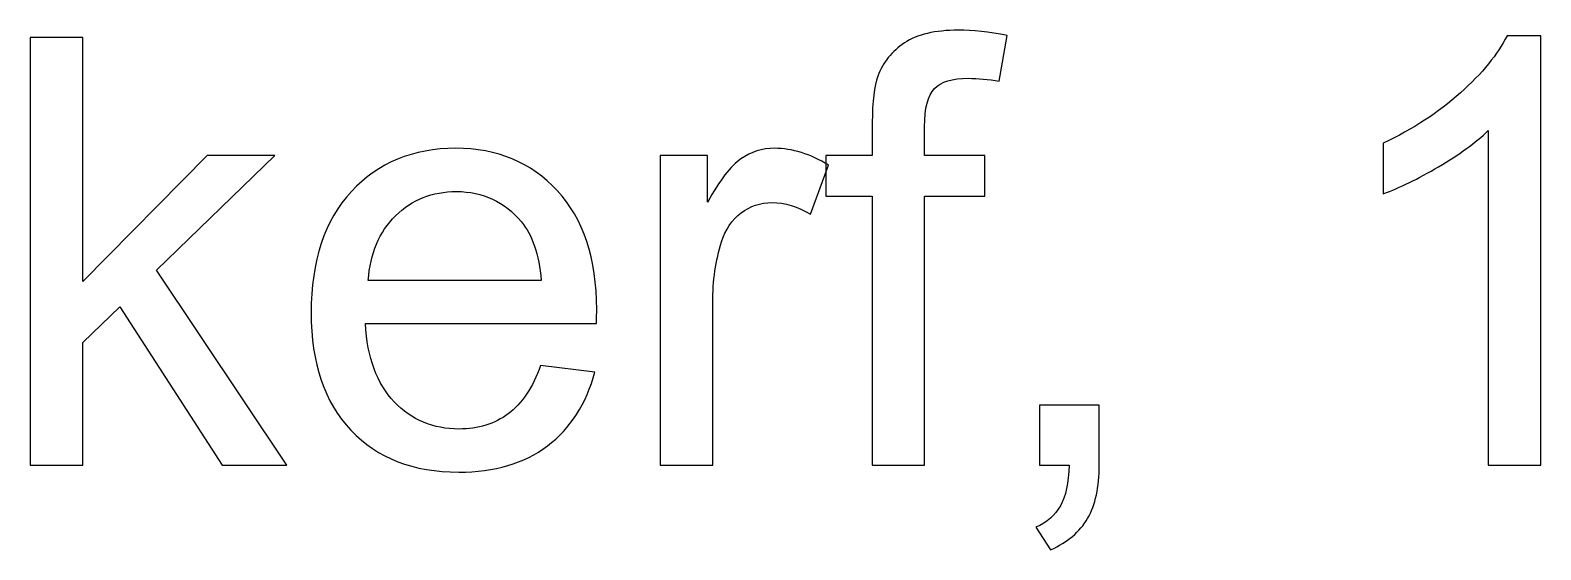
# Model space of a CAD drawing. Header units: inches. Extents: x -3.1 to 14.9, y -9.8 to 5.5.
# Drawn here: x 2.304 to 3.147, y 5.108 to 5.398 of the extents above; entities that cross this region are included whole.
import ezdxf

# ---------------------------------------------------------------- set-up
doc = ezdxf.new("R2010")
doc.units = ezdxf.units.IN
doc.header["$MEASUREMENT"] = 0
doc.layers.add('Layer 1', color=7, linetype='Continuous')

msp = doc.modelspace()

# ---------------------------------------------------------------- linework, layer by layer
at = {"layer": 'Layer 1', "color": 250}
for points, knots in [([(2.7738, 5.15565), (2.7738, 5.15565), (2.7738, 5.30571), (2.7738, 5.30571), (2.7738, 5.30571), (2.7738, 5.30571), (2.74797, 5.30571), (2.74797, 5.30571), (2.74797, 5.30571), (2.74797, 5.30571), (2.74797, 5.32849), (2.74797, 5.32849), (2.74797, 5.32849), (2.74797, 5.32849), (2.7738, 5.32849), (2.7738, 5.32849), (2.7738, 5.32849), (2.7738, 5.32849), (2.7738, 5.34688), (2.7738, 5.34688), (2.7738, 5.34688), (2.7738, 5.35849), (2.77486, 5.36715), (2.77691, 5.37276), (2.77691, 5.37276), (2.77975, 5.38038), (2.78469, 5.38654), (2.7918, 5.39126), (2.7918, 5.39126), (2.79891, 5.39599), (2.80886, 5.39832), (2.82169, 5.39832), (2.82169, 5.39832), (2.82991, 5.39832), (2.83902, 5.39738), (2.84902, 5.39538), (2.84902, 5.39538), (2.84902, 5.39538), (2.84464, 5.36982), (2.84464, 5.36982), (2.84464, 5.36982), (2.83858, 5.37093), (2.8328, 5.37149), (2.82736, 5.37149), (2.82736, 5.37149), (2.81847, 5.37149), (2.81219, 5.3696), (2.80852, 5.36576), (2.80852, 5.36576), (2.8048, 5.36199), (2.80297, 5.35488), (2.80297, 5.34443), (2.80297, 5.34443), (2.80297, 5.34443), (2.80297, 5.32849), (2.80297, 5.32849), (2.80297, 5.32849), (2.80297, 5.32849), (2.83664, 5.32849), (2.83664, 5.32849), (2.83664, 5.32849), (2.83664, 5.32849), (2.83664, 5.30571), (2.83664, 5.30571), (2.83664, 5.30571), (2.83664, 5.30571), (2.80297, 5.30571), (2.80297, 5.30571), (2.80297, 5.30571), (2.80297, 5.30571), (2.80297, 5.15565), (2.80297, 5.15565), (2.80297, 5.15565), (2.80297, 5.15565), (2.7738, 5.15565), (2.7738, 5.15565)], [0, 0, 0, 0, 0.05, 0.05, 0.05, 0.05, 0.1, 0.1, 0.1, 0.1, 0.15, 0.15, 0.15, 0.15, 0.2, 0.2, 0.2, 0.2, 0.25, 0.25, 0.25, 0.25, 0.3, 0.3, 0.3, 0.3, 0.35, 0.35, 0.35, 0.35, 0.4, 0.4, 0.4, 0.4, 0.45, 0.45, 0.45, 0.45, 0.5, 0.5, 0.5, 0.5, 0.55, 0.55, 0.55, 0.55, 0.6, 0.6, 0.6, 0.6, 0.65, 0.65, 0.65, 0.65, 0.7, 0.7, 0.7, 0.7, 0.75, 0.75, 0.75, 0.75, 0.8, 0.8, 0.8, 0.8, 0.85, 0.85, 0.85, 0.85, 0.9, 0.9, 0.9, 0.9, 1, 1, 1, 1]), ([(3.14685, 5.15565), (3.14685, 5.15565), (3.11758, 5.15565), (3.11758, 5.15565), (3.11758, 5.15565), (3.11758, 5.15565), (3.11758, 5.34232), (3.11758, 5.34232), (3.11758, 5.34232), (3.11052, 5.3356), (3.1013, 5.32888), (3.08985, 5.32215), (3.08985, 5.32215), (3.07835, 5.31543), (3.06808, 5.31038), (3.05897, 5.30704), (3.05897, 5.30704), (3.05897, 5.30704), (3.05897, 5.33532), (3.05897, 5.33532), (3.05897, 5.33532), (3.07535, 5.34304), (3.08969, 5.35238), (3.10197, 5.36332), (3.10197, 5.36332), (3.11419, 5.37432), (3.12291, 5.38493), (3.12802, 5.39526), (3.12802, 5.39526), (3.12802, 5.39526), (3.14685, 5.39526), (3.14685, 5.39526), (3.14685, 5.39526), (3.14685, 5.39526), (3.14685, 5.15565), (3.14685, 5.15565)], [0, 0, 0, 0, 0.1, 0.1, 0.1, 0.1, 0.2, 0.2, 0.2, 0.2, 0.3, 0.3, 0.3, 0.3, 0.4, 0.4, 0.4, 0.4, 0.5, 0.5, 0.5, 0.5, 0.6, 0.6, 0.6, 0.6, 0.7, 0.7, 0.7, 0.7, 0.8, 0.8, 0.8, 0.8, 1, 1, 1, 1]), ([(2.30391, 5.15565), (2.30391, 5.15565), (2.30391, 5.39426), (2.30391, 5.39426), (2.30391, 5.39426), (2.30391, 5.39426), (2.33324, 5.39426), (2.33324, 5.39426), (2.33324, 5.39426), (2.33324, 5.39426), (2.33324, 5.25821), (2.33324, 5.25821), (2.33324, 5.25821), (2.33324, 5.25821), (2.40258, 5.32849), (2.40258, 5.32849), (2.40258, 5.32849), (2.40258, 5.32849), (2.44046, 5.32849), (2.44046, 5.32849), (2.44046, 5.32849), (2.44046, 5.32849), (2.37441, 5.26438), (2.37441, 5.26438), (2.37441, 5.26438), (2.37441, 5.26438), (2.44719, 5.15565), (2.44719, 5.15565), (2.44719, 5.15565), (2.44719, 5.15565), (2.41102, 5.15565), (2.41102, 5.15565), (2.41102, 5.15565), (2.41102, 5.15565), (2.35391, 5.24404), (2.35391, 5.24404), (2.35391, 5.24404), (2.35391, 5.24404), (2.33324, 5.22415), (2.33324, 5.22415), (2.33324, 5.22415), (2.33324, 5.22415), (2.33324, 5.15565), (2.33324, 5.15565), (2.33324, 5.15565), (2.33324, 5.15565), (2.30391, 5.15565), (2.30391, 5.15565)], [0, 0, 0, 0, 0.076923, 0.076923, 0.076923, 0.076923, 0.153846, 0.153846, 0.153846, 0.153846, 0.230769, 0.230769, 0.230769, 0.230769, 0.307692, 0.307692, 0.307692, 0.307692, 0.384615, 0.384615, 0.384615, 0.384615, 0.461538, 0.461538, 0.461538, 0.461538, 0.538462, 0.538462, 0.538462, 0.538462, 0.615385, 0.615385, 0.615385, 0.615385, 0.692308, 0.692308, 0.692308, 0.692308, 0.769231, 0.769231, 0.769231, 0.769231, 0.846154, 0.846154, 0.846154, 0.846154, 1, 1, 1, 1]), ([(2.58875, 5.21132), (2.58875, 5.21132), (2.61902, 5.2076), (2.61902, 5.2076), (2.61902, 5.2076), (2.61425, 5.18987), (2.60541, 5.17615), (2.59252, 5.16637), (2.59252, 5.16637), (2.57958, 5.15665), (2.56308, 5.15176), (2.54302, 5.15176), (2.54302, 5.15176), (2.51775, 5.15176), (2.49769, 5.15954), (2.48291, 5.1751), (2.48291, 5.1751), (2.46808, 5.19065), (2.46069, 5.21249), (2.46069, 5.2406), (2.46069, 5.2406), (2.46069, 5.26971), (2.46819, 5.29226), (2.48313, 5.30832), (2.48313, 5.30832), (2.49813, 5.32438), (2.51752, 5.33243), (2.54141, 5.33243), (2.54141, 5.33243), (2.56452, 5.33243), (2.58341, 5.32454), (2.59802, 5.30882), (2.59802, 5.30882), (2.61269, 5.2931), (2.62002, 5.27093), (2.62002, 5.24243), (2.62002, 5.24243), (2.62002, 5.24065), (2.61997, 5.23804), (2.61986, 5.2346), (2.61986, 5.2346), (2.61986, 5.2346), (2.49097, 5.2346), (2.49097, 5.2346), (2.49097, 5.2346), (2.49202, 5.2156), (2.49741, 5.20104), (2.50708, 5.19099), (2.50708, 5.19099), (2.51675, 5.18087), (2.52875, 5.17582), (2.54319, 5.17582), (2.54319, 5.17582), (2.55391, 5.17582), (2.56308, 5.17865), (2.57069, 5.18432), (2.57069, 5.18432), (2.5783, 5.18993), (2.5843, 5.19893), (2.58875, 5.21132)], [0, 0, 0, 0, 0.0625, 0.0625, 0.0625, 0.0625, 0.125, 0.125, 0.125, 0.125, 0.1875, 0.1875, 0.1875, 0.1875, 0.25, 0.25, 0.25, 0.25, 0.3125, 0.3125, 0.3125, 0.3125, 0.375, 0.375, 0.375, 0.375, 0.4375, 0.4375, 0.4375, 0.4375, 0.5, 0.5, 0.5, 0.5, 0.5625, 0.5625, 0.5625, 0.5625, 0.625, 0.625, 0.625, 0.625, 0.6875, 0.6875, 0.6875, 0.6875, 0.75, 0.75, 0.75, 0.75, 0.8125, 0.8125, 0.8125, 0.8125, 0.875, 0.875, 0.875, 0.875, 1, 1, 1, 1]), ([(2.65552, 5.15565), (2.65552, 5.15565), (2.65552, 5.32849), (2.65552, 5.32849), (2.65552, 5.32849), (2.65552, 5.32849), (2.68186, 5.32849), (2.68186, 5.32849), (2.68186, 5.32849), (2.68186, 5.32849), (2.68186, 5.30232), (2.68186, 5.30232), (2.68186, 5.30232), (2.68858, 5.31454), (2.6948, 5.32265), (2.70052, 5.32654), (2.70052, 5.32654), (2.70619, 5.33043), (2.71247, 5.33243), (2.7193, 5.33243), (2.7193, 5.33243), (2.72919, 5.33243), (2.73919, 5.32926), (2.74941, 5.32299), (2.74941, 5.32299), (2.74941, 5.32299), (2.7393, 5.29576), (2.7393, 5.29576), (2.7393, 5.29576), (2.73219, 5.30004), (2.72502, 5.30215), (2.71786, 5.30215), (2.71786, 5.30215), (2.71141, 5.30215), (2.70569, 5.30021), (2.70058, 5.29638), (2.70058, 5.29638), (2.69547, 5.29249), (2.69186, 5.28715), (2.68969, 5.28032), (2.68969, 5.28032), (2.68641, 5.26993), (2.6848, 5.25854), (2.6848, 5.24615), (2.6848, 5.24615), (2.6848, 5.24615), (2.6848, 5.15565), (2.6848, 5.15565), (2.6848, 5.15565), (2.6848, 5.15565), (2.65552, 5.15565), (2.65552, 5.15565)], [0, 0, 0, 0, 0.071429, 0.071429, 0.071429, 0.071429, 0.142857, 0.142857, 0.142857, 0.142857, 0.214286, 0.214286, 0.214286, 0.214286, 0.285714, 0.285714, 0.285714, 0.285714, 0.357143, 0.357143, 0.357143, 0.357143, 0.428571, 0.428571, 0.428571, 0.428571, 0.5, 0.5, 0.5, 0.5, 0.571429, 0.571429, 0.571429, 0.571429, 0.642857, 0.642857, 0.642857, 0.642857, 0.714286, 0.714286, 0.714286, 0.714286, 0.785714, 0.785714, 0.785714, 0.785714, 0.857143, 0.857143, 0.857143, 0.857143, 1, 1, 1, 1]), ([(2.49258, 5.25871), (2.49258, 5.25871), (2.58908, 5.25871), (2.58908, 5.25871), (2.58908, 5.25871), (2.5878, 5.27321), (2.58408, 5.28415), (2.57802, 5.29138), (2.57802, 5.29138), (2.56869, 5.30265), (2.55658, 5.30832), (2.54175, 5.30832), (2.54175, 5.30832), (2.5283, 5.30832), (2.51697, 5.30382), (2.5078, 5.29482), (2.5078, 5.29482), (2.49863, 5.28582), (2.49358, 5.27376), (2.49258, 5.25871)], [0, 0, 0, 0, 0.166667, 0.166667, 0.166667, 0.166667, 0.333333, 0.333333, 0.333333, 0.333333, 0.5, 0.5, 0.5, 0.5, 0.666667, 0.666667, 0.666667, 0.666667, 1, 1, 1, 1]), ([(2.86708, 5.15565), (2.86708, 5.15565), (2.86708, 5.18904), (2.86708, 5.18904), (2.86708, 5.18904), (2.86708, 5.18904), (2.90047, 5.18904), (2.90047, 5.18904), (2.90047, 5.18904), (2.90047, 5.18904), (2.90047, 5.15565), (2.90047, 5.15565), (2.90047, 5.15565), (2.90047, 5.14337), (2.8983, 5.13349), (2.89397, 5.12593), (2.89397, 5.12593), (2.88958, 5.11843), (2.88269, 5.1126), (2.8733, 5.10843), (2.8733, 5.10843), (2.8733, 5.10843), (2.86513, 5.12099), (2.86513, 5.12099), (2.86513, 5.12099), (2.8713, 5.12371), (2.87586, 5.12771), (2.8788, 5.13293), (2.8788, 5.13293), (2.88175, 5.13821), (2.88336, 5.14576), (2.88369, 5.15565), (2.88369, 5.15565), (2.88369, 5.15565), (2.86708, 5.15565), (2.86708, 5.15565)], [0, 0, 0, 0, 0.1, 0.1, 0.1, 0.1, 0.2, 0.2, 0.2, 0.2, 0.3, 0.3, 0.3, 0.3, 0.4, 0.4, 0.4, 0.4, 0.5, 0.5, 0.5, 0.5, 0.6, 0.6, 0.6, 0.6, 0.7, 0.7, 0.7, 0.7, 0.8, 0.8, 0.8, 0.8, 1, 1, 1, 1])]:
    msp.add_open_spline(points, degree=3, knots=knots, dxfattribs=at)

doc.saveas('drawing.dxf')
